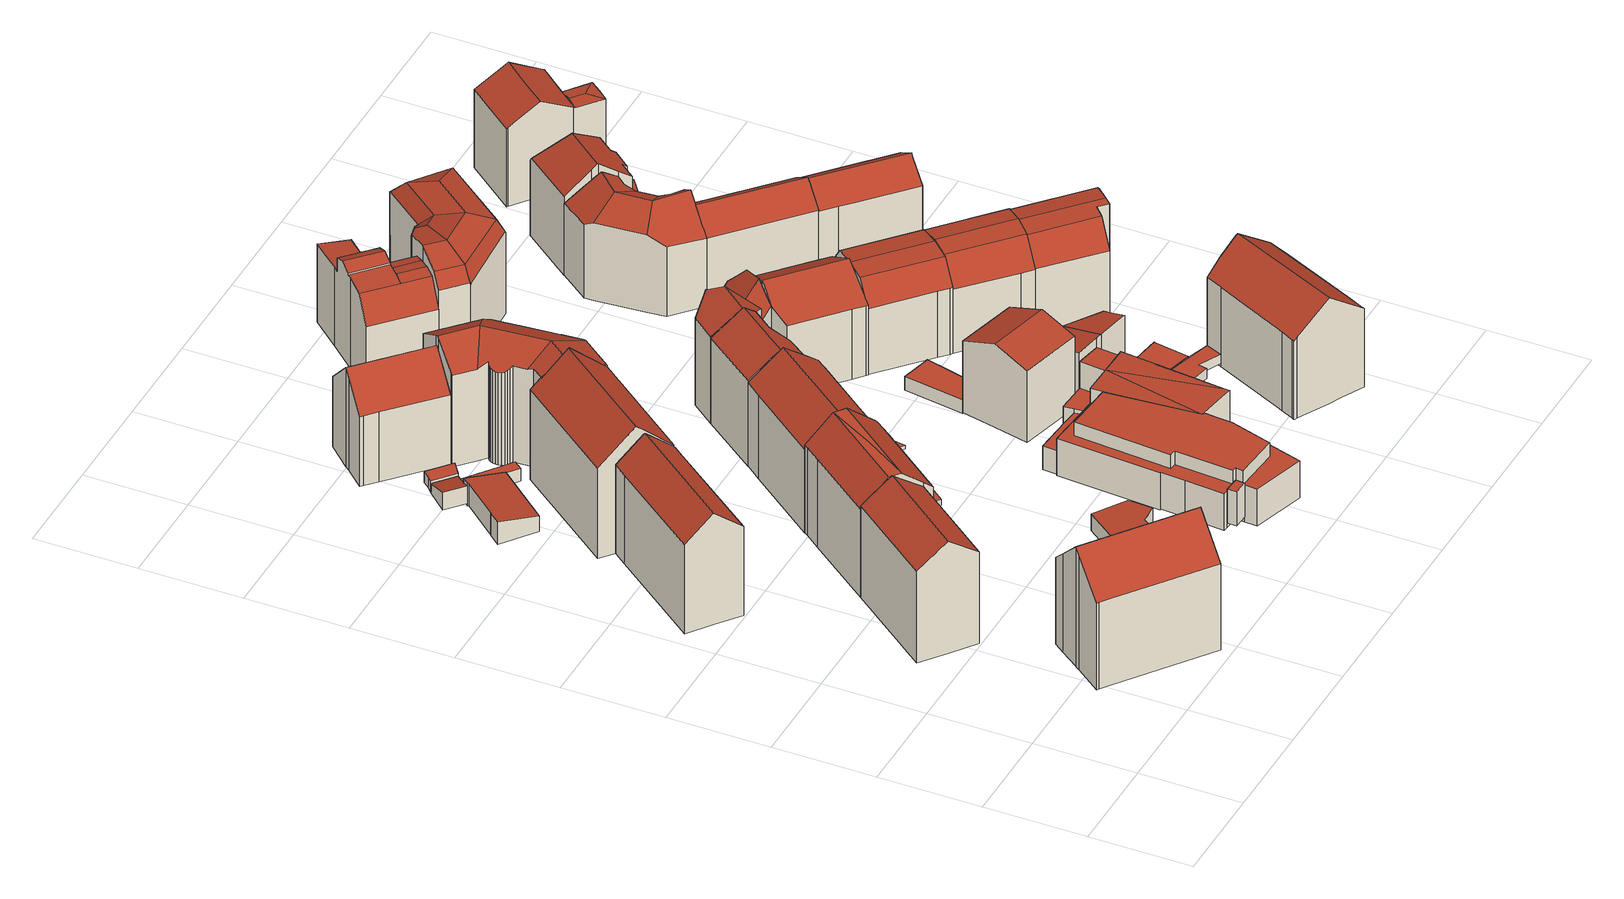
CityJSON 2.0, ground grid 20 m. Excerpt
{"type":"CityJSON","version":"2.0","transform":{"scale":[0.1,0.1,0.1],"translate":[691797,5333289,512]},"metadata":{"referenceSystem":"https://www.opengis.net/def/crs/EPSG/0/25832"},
"CityObjects":{
"building1":{"type":"Building","attributes":{"Gemeindeschluessel":"09162000","HoeheDach":"539.954","HoeheGrund":"514.340","Methode":"1000","NiedrigsteTraufeDesGebaeudes":"532.756","Geometrietyp2DReferenz":"3000","function":"31001_1000","roofType":"3100","measuredHeight":25.61,"storeysAboveGround":5},"geometry":[{"type":"MultiSurface","lod":"2","boundaries":[[[0,1,2,3,4,5]],[[6,7,8,9]],[[10,11,2,1]],[[4,3,2,11,12,13,14,15,16]],[[14,13,17,18,19,20]],[[21,22,23,24]],[[9,25,10,1,0,5,26,27,20,19,18,21,24,6]],[[26,16,15,27]],[[11,10,25,9,8,12]],[[24,23,7,6]],[[12,8,7,23,22,17,13]],[[27,15,14,20]],[[18,17,22,21]],[[5,4,16,26]]],"semantics":{"surfaces":[{"type":"WallSurface"},{"type":"RoofSurface"},{"type":"GroundSurface"}],"values":[0,0,0,1,0,0,2,0,0,0,1,0,0,0]}}]},
"building2":{"type":"Building","attributes":{"Gemeindeschluessel":"09162000","HoeheDach":"538.564","HoeheGrund":"514.620","Methode":"1000","NiedrigsteTraufeDesGebaeudes":"534.188","Geometrietyp2DReferenz":"3000","function":"31001_1000","roofType":"3100","measuredHeight":23.94,"storeysAboveGround":6},"geometry":[{"type":"MultiSurface","lod":"2","boundaries":[[[28,29,30,31,32,33,34,35]],[[36,28,35,37,38]],[[39,40,41,36,38,42]],[[42,38,37,43]],[[41,30,29,28,36]],[[40,39,42,43,34,33,32,31]],[[43,37,35,34]],[[31,30,41,40]]],"semantics":{"surfaces":[{"type":"WallSurface"},{"type":"RoofSurface"},{"type":"GroundSurface"}],"values":[0,1,0,0,1,2,0,0]}}]},
"building3":{"type":"Building","attributes":{"Gemeindeschluessel":"09162000","HoeheDach":"538.291","HoeheGrund":"514.500","Methode":"1000","NiedrigsteTraufeDesGebaeudes":"533.500","Geometrietyp2DReferenz":"3000","function":"31001_1000","roofType":"3100","measuredHeight":23.79,"storeysAboveGround":6},"geometry":[{"type":"MultiSurface","lod":"2","boundaries":[[[44,45,46,47]],[[48,49,50,51]],[[47,46,52,53]],[[54,55,56,57,58,59]],[[60,45,44,61,62,63]],[[57,60,63,50,49,58]],[[56,52,46,45,60,57]],[[51,50,63,62]],[[59,58,49,48]],[[47,53,55,54,59,48,51,62,61,44]],[[53,52,56,55]]],"semantics":{"surfaces":[{"type":"WallSurface"},{"type":"RoofSurface"},{"type":"GroundSurface"}],"values":[0,0,0,0,0,1,1,0,0,2,0]}}]},
"building4":{"type":"Building","attributes":{"Gemeindeschluessel":"09162000","HoeheDach":"538.387","HoeheGrund":"514.640","Methode":"2000","NiedrigsteTraufeDesGebaeudes":"533.341","Geometrietyp2DReferenz":"3000","function":"31001_1000","roofType":"3400","measuredHeight":23.75,"storeysAboveGround":6},"geometry":[{"type":"MultiSurface","lod":"2","boundaries":[[[64,65,66,67,68,69]],[[70,71,31,72,32,34,73,43,74,75,76,77,78,79,80]],[[75,67,66,76]],[[74,68,67,75]],[[70,81,82,71]],[[83,82,81,84,85,86,87]],[[80,84,81,70]],[[79,85,84,80]],[[32,72,31,83,87,88,89,34]],[[71,82,83,31]],[[65,86,85,79,78,77,76,66]],[[89,88,87,90,65,64]],[[43,69,68,74]],[[86,65,90,87]],[[73,34,89,64,69,43]]],"semantics":{"surfaces":[{"type":"RoofSurface"},{"type":"GroundSurface"},{"type":"WallSurface"}],"values":[0,1,2,2,2,0,2,2,2,2,2,0,2,0,2]}}]},
"building5":{"type":"Building","attributes":{"Gemeindeschluessel":"09162000","HoeheDach":"519.088","HoeheGrund":"514.280","Methode":"1000","NiedrigsteTraufeDesGebaeudes":"517.581","Geometrietyp2DReferenz":"3000","function":"31001_1000","roofType":"2100","measuredHeight":4.81,"storeysAboveGround":1},"geometry":[{"type":"MultiSurface","lod":"2","boundaries":[[[91,92,93,94]],[[95,96,97,98]],[[99,100,101,102]],[[102,101,96,95]],[[103,91,94,104,99,102,95,98]],[[97,96,101,100,105,93,92,106]],[[104,105,100,99]],[[103,106,92,91]],[[98,97,106,103]],[[94,93,105,104]]],"semantics":{"surfaces":[{"type":"WallSurface"},{"type":"GroundSurface"},{"type":"RoofSurface"}],"values":[0,0,0,0,1,2,0,0,0,0]}}]},
"building6":{"type":"Building","attributes":{"Gemeindeschluessel":"09162000","HoeheDach":"517.000","HoeheGrund":"514.110","Methode":"2000","NiedrigsteTraufeDesGebaeudes":"517.000","Geometrietyp2DReferenz":"3000","function":"31001_2000","roofType":"1000","measuredHeight":2.89},"geometry":[{"type":"MultiSurface","lod":"2","boundaries":[[[107,108,109,110]],[[111,112,108,107]],[[113,114,115,116]],[[115,114,109,108,112]],[[116,115,112,111]],[[111,107,110,113,116]],[[110,109,114,113]]],"semantics":{"surfaces":[{"type":"WallSurface"},{"type":"RoofSurface"},{"type":"GroundSurface"}],"values":[0,0,0,1,0,2,0]}}]},
"building7":{"type":"Building","attributes":{"Gemeindeschluessel":"09162000","HoeheDach":"518.628","HoeheGrund":"514.833","Methode":"2000","NiedrigsteTraufeDesGebaeudes":"516.655","Geometrietyp2DReferenz":"3000","function":"51009_1610","roofType":"2100","measuredHeight":3.79},"geometry":[{"type":"MultiSurface","lod":"2","boundaries":[[[117,118,119,120]],[[121,122,118,117]],[[123,124,125,126]],[[124,127,119,118,122,125]],[[126,125,122,121]],[[124,123,128,127]],[[120,119,127,128]],[[128,123,126,121,117,120]]],"semantics":{"surfaces":[{"type":"WallSurface"},{"type":"RoofSurface"},{"type":"GroundSurface"}],"values":[0,0,0,1,0,0,0,2]}}]},
"building8":{"type":"Building","attributes":{"Gemeindeschluessel":"09162000","HoeheDach":"540.301","HoeheGrund":"514.490","Methode":"1000","NiedrigsteTraufeDesGebaeudes":"533.737","Geometrietyp2DReferenz":"3000","function":"31001_1000","roofType":"3100","measuredHeight":25.81,"storeysAboveGround":5},"geometry":[{"type":"MultiSurface","lod":"2","boundaries":[[[129,130,131,132,133,134,135]],[[44,61,136,62,137,138,139,140,141,142,143,144,145,146]],[[147,135,134,148,149,150,151,152,153]],[[132,131,146,145,144,133]],[[142,141,140,150,149,148]],[[139,151,150,140]],[[134,133,144,143,142,148]],[[146,131,130,44]],[[62,136,61,44,130,129,135,147,153,137]],[[153,152,151,139,138,137]]],"semantics":{"surfaces":[{"type":"RoofSurface"},{"type":"GroundSurface"},{"type":"WallSurface"}],"values":[0,1,0,2,2,2,2,2,2,2]}}]},
"building9":{"type":"Building","attributes":{"Gemeindeschluessel":"09162000","HoeheDach":"517.239","HoeheGrund":"514.860","Methode":"1000","NiedrigsteTraufeDesGebaeudes":"517.239","Geometrietyp2DReferenz":"3000","function":"31001_1000","roofType":"1000","measuredHeight":2.38},"geometry":[{"type":"MultiSurface","lod":"2","boundaries":[[[154,155,156,157,158,159]],[[160,161,162,163]],[[163,162,164,165]],[[165,164,154,159]],[[163,165,159,158,157,166,160]],[[162,161,167,156,155,154,164]],[[167,161,160,166,157,156]]],"semantics":{"surfaces":[{"type":"WallSurface"},{"type":"GroundSurface"},{"type":"RoofSurface"}],"values":[0,0,0,0,1,2,0]}}]},
"building10":{"type":"Building","attributes":{"Gemeindeschluessel":"09162000","HoeheDach":"518.307","HoeheGrund":"514.140","Methode":"2000","NiedrigsteTraufeDesGebaeudes":"517.693","Geometrietyp2DReferenz":"3000","function":"31001_2000","roofType":"9999","measuredHeight":4.17},"geometry":[{"type":"MultiSurface","lod":"2","boundaries":[[[168,169,170,171,172,173,174,175,176,177]],[[178,179,180,174,173,172]],[[107,168,177,181]],[[110,169,168,107]],[[182,176,175,183]],[[184,178,172,171,170,185]],[[180,179,178,184,185,110,107,181,182,183]],[[181,177,176,182]],[[185,170,169,110]],[[183,175,174,180]]],"semantics":{"surfaces":[{"type":"RoofSurface"},{"type":"WallSurface"},{"type":"GroundSurface"}],"values":[0,1,1,1,1,1,2,1,1,1]}}]},
"building11":{"type":"Building","attributes":{"Gemeindeschluessel":"09162000","HoeheDach":"517.390","HoeheGrund":"514.730","Methode":"2000","NiedrigsteTraufeDesGebaeudes":"517.390","Geometrietyp2DReferenz":"3000","function":"51009_1610","roofType":"1000","measuredHeight":2.66},"geometry":[{"type":"MultiSurface","lod":"2","boundaries":[[[186,187,188,189]],[[190,191,192,186,189]],[[193,191,190,194]],[[193,194,188,187,195]],[[192,195,187,186]],[[189,188,194,190]],[[191,193,195,192]]],"semantics":{"surfaces":[{"type":"WallSurface"},{"type":"GroundSurface"},{"type":"RoofSurface"}],"values":[0,1,0,2,0,0,0]}}]},
"building12":{"type":"Building","attributes":{"Gemeindeschluessel":"09162000","HoeheDach":"516.200","HoeheGrund":"514.942","Methode":"2000","NiedrigsteTraufeDesGebaeudes":"516.200","Geometrietyp2DReferenz":"3000","function":"31001_2000","roofType":"1000","measuredHeight":1.26},"geometry":[{"type":"MultiSurface","lod":"2","boundaries":[[[196,197,198,199]],[[200,201,202,203]],[[203,202,197,196]],[[200,203,196,199]],[[202,201,198,197]],[[199,198,201,200]]],"semantics":{"surfaces":[{"type":"WallSurface"},{"type":"GroundSurface"},{"type":"RoofSurface"}],"values":[0,0,0,1,2,0]}}]},
"building13":{"type":"Building","attributes":{"Gemeindeschluessel":"09162000","HoeheDach":"536.086","HoeheGrund":"514.890","Methode":"1000","NiedrigsteTraufeDesGebaeudes":"529.751","Geometrietyp2DReferenz":"3000","function":"31001_1000","roofType":"3100","measuredHeight":21.2,"storeysAboveGround":5},"geometry":[{"type":"MultiSurface","lod":"2","boundaries":[[[204,205,206,207]],[[208,209,205,204]],[[210,211,212,213]],[[214,215,216,217]],[[218,219,220,221]],[[222,219,218,223,213,212]],[[224,225,215,214]],[[226,227,228,221,220,229]],[[206,230,211,210,231,207]],[[227,226,225,224]],[[221,228,227,224,214,217,208,204,207,231,210,213,223,218]],[[216,215,225,226,229,230,206,205,209]],[[217,216,209,208]],[[229,220,219,222,212,211,230]]],"semantics":{"surfaces":[{"type":"WallSurface"},{"type":"GroundSurface"},{"type":"RoofSurface"}],"values":[0,0,0,0,0,0,0,0,0,0,1,2,0,2]}}]},
"building14":{"type":"Building","attributes":{"Gemeindeschluessel":"09162000","HoeheDach":"537.457","HoeheGrund":"514.470","Methode":"1000","NiedrigsteTraufeDesGebaeudes":"532.446","Geometrietyp2DReferenz":"3000","function":"31001_1000","roofType":"3100","measuredHeight":22.99,"storeysAboveGround":6},"geometry":[{"type":"MultiSurface","lod":"2","boundaries":[[[232,233,234,235,236,237]],[[235,238,239,240,241,236]],[[238,242,243,244,245,239]],[[237,236,241,246]],[[247,248,249,250]],[[251,252,248,247]],[[246,241,240,253]],[[254,255,256,257,243,242]],[[253,240,239,245]],[[250,249,234,233]],[[256,255,252,251]],[[251,247,250,233,232,237,246,253,245,244,243,257,256]],[[234,249,248,252,255,254,242,238,235]]],"semantics":{"surfaces":[{"type":"WallSurface"},{"type":"RoofSurface"},{"type":"GroundSurface"}],"values":[0,1,0,0,0,0,0,0,0,0,0,2,1]}}]},
"building15":{"type":"Building","attributes":{"Gemeindeschluessel":"09162000","HoeheDach":"521.430","HoeheGrund":"514.100","Methode":"2000","NiedrigsteTraufeDesGebaeudes":"521.430","Geometrietyp2DReferenz":"3000","function":"51009_1610","roofType":"1000","measuredHeight":7.33},"geometry":[{"type":"MultiSurface","lod":"2","boundaries":[[[258,259,260,261]],[[262,263,259,258]],[[261,260,264,265]],[[264,260,259,263]],[[262,258,261,265]],[[265,264,263,262]]],"semantics":{"surfaces":[{"type":"WallSurface"},{"type":"RoofSurface"},{"type":"GroundSurface"}],"values":[0,0,0,1,2,0]}}]},
"building16":{"type":"Building","attributes":{"Gemeindeschluessel":"09162000","HoeheDach":"538.390","HoeheGrund":"514.780","Methode":"2000","NiedrigsteTraufeDesGebaeudes":"533.539","Geometrietyp2DReferenz":"3000","function":"31001_9998","roofType":"3100","measuredHeight":23.61,"storeysAboveGround":5},"geometry":[{"type":"MultiSurface","lod":"2","boundaries":[[[266,267,268,269]],[[270,271,272,273,274,275]],[[276,277,278,279,280,281]],[[282,283,284,285]],[[286,287,288,289,290,291]],[[292,293,294,295]],[[296,297,283,282]],[[298,299,300,301]],[[302,303,304,305]],[[306,307,271,270,308,309]],[[269,268,310,311]],[[312,313,314,315]],[[273,272,291,290]],[[298,301,316,317,318,319,320,292,295,321,322,312,315,323,324,302,305,266,269,311,325,326,327,328,329,275,274,273,290,289,288,296,282,285]],[[315,314,330,323]],[[280,279,300,299,284,283,297,287,286,307]],[[325,331,332,326]],[[305,304,267,266]],[[324,333,303,302]],[[307,286,291,272,271]],[[323,330,333,324]],[[281,280,334,335,294,293]],[[327,326,332,306,309,328]],[[329,308,270,275]],[[318,317,278,277,276,319]],[[332,331,310,268,267,304,303,333,330,314,313,334,280,307,306]],[[295,294,335,321]],[[285,284,299,298]],[[320,319,276,281,293,292]],[[322,321,335,334,313,312]],[[317,316,301,300,279,278]],[[328,309,308,329]],[[311,310,331,325]],[[288,287,297,296]]],"semantics":{"surfaces":[{"type":"WallSurface"},{"type":"RoofSurface"},{"type":"GroundSurface"}],"values":[0,0,1,0,0,0,0,0,0,1,0,0,0,2,0,1,0,0,0,1,0,1,0,0,0,1,0,0,0,0,0,0,0,0]}}]},
"building17":{"type":"Building","attributes":{"Gemeindeschluessel":"09162000","HoeheDach":"537.210","HoeheGrund":"514.400","Methode":"2000","NiedrigsteTraufeDesGebaeudes":"532.696","Geometrietyp2DReferenz":"3000","function":"31001_1000","roofType":"3100","measuredHeight":22.81,"storeysAboveGround":6},"geometry":[{"type":"MultiSurface","lod":"2","boundaries":[[[336,337,338,339,340,341,342,343,344,345,346,347]],[[348,349,350,351,352,353,354]],[[350,355,347,346,345,351]],[[336,356,357,337]],[[354,353,343,342]],[[341,348,354,342]],[[337,357,358,338]],[[347,355,356,336]],[[359,358,357,356,355,350,349]],[[340,339,338,358,359,349,348,341]],[[352,351,345,344,343,353]]],"semantics":{"surfaces":[{"type":"GroundSurface"},{"type":"RoofSurface"},{"type":"WallSurface"}],"values":[0,1,2,2,2,2,2,2,1,2,2]}}]},
"building18":{"type":"Building","attributes":{"Gemeindeschluessel":"09162000","HoeheDach":"523.910","HoeheGrund":"513.058","Methode":"2000","NiedrigsteTraufeDesGebaeudes":"517.880","Geometrietyp2DReferenz":"3000","function":"31001_1000","roofType":"1000","measuredHeight":10.85,"storeysAboveGround":3},"geometry":[{"type":"MultiSurface","lod":"2","boundaries":[[[360,361,362,363,364,365,366,367,368,369,370,371,372,373,374,375,376,377,378,379,380,381,382,383,384,385]],[[360,386,387,361]],[[388,362,361,387]],[[383,389,390,384]],[[364,363,391,392,393,394]],[[366,395,396,367]],[[397,398,399,400,401,402]],[[403,404,405,406]],[[388,387,386,407,408,409,410,411]],[[406,405,412,413]],[[414,415,416,412,405,404,417,392,391,418,419,420,421,422]],[[397,402,373,372,371]],[[363,362,388,411,418,391]],[[368,423,424,369]],[[425,409,408,390]],[[390,389,426,425]],[[365,427,395,366]],[[386,360,385,407]],[[410,419,418,411]],[[376,375,400,399,428]],[[398,429,428,399]],[[370,398,397,371]],[[430,417,404,403]],[[382,426,389,383]],[[393,392,417,430]],[[384,390,408,407,385]],[[379,414,422,380]],[[369,424,429,398,370]],[[419,410,409,425,426,420]],[[414,379,378,415]],[[374,401,400,375]],[[394,393,430,403,406,413,428,429,424,423,396,395,427]],[[380,422,421,381]],[[373,402,401,374]],[[364,394,427,365]],[[367,396,423,368]],[[377,416,415,378]],[[377,376,428,413,412,416]],[[420,426,382,381,421]]],"semantics":{"surfaces":[{"type":"GroundSurface"},{"type":"WallSurface"},{"type":"RoofSurface"}],"values":[0,1,1,1,1,1,2,1,2,1,2,1,1,1,1,2,1,1,1,1,1,1,1,1,1,1,1,1,1,1,1,2,1,1,1,1,1,1,1]}}]},
"building19":{"type":"Building","attributes":{"Gemeindeschluessel":"09162000","HoeheDach":"515.345","HoeheGrund":"514.503","Methode":"2000","NiedrigsteTraufeDesGebaeudes":"515.345","Geometrietyp2DReferenz":"3000","function":"31001_2000","roofType":"1000","measuredHeight":0.842},"geometry":[{"type":"MultiSurface","lod":"2","boundaries":[[[431,432,433,434]],[[435,436,437,438]],[[439,431,434,440,441,442,435,438]],[[441,443,444,442]],[[437,436,444,443,445,433,432,446]],[[434,433,445,440]],[[440,445,443,441]],[[438,437,446,439]],[[442,444,436,435]],[[439,446,432,431]]],"semantics":{"surfaces":[{"type":"WallSurface"},{"type":"GroundSurface"},{"type":"RoofSurface"}],"values":[0,0,1,0,2,0,0,0,0,0]}}]},
"building20":{"type":"Building","attributes":{"Gemeindeschluessel":"09162000","HoeheDach":"537.150","HoeheGrund":"514.420","Methode":"2000","NiedrigsteTraufeDesGebaeudes":"532.954","Geometrietyp2DReferenz":"3000","function":"31001_1000","roofType":"3100","measuredHeight":22.73,"storeysAboveGround":7},"geometry":[{"type":"MultiSurface","lod":"2","boundaries":[[[447,448,449,450]],[[451,452,453,454,455,456]],[[343,457,451,456]],[[458,347,447,450,459,345]],[[460,448,447,347]],[[459,450,449,461,453,452,451,457]],[[345,459,457,343]],[[448,460,462,463,454,453,461,449]],[[347,458,345,343,456,455,454,463,462,460]]],"semantics":{"surfaces":[{"type":"RoofSurface"},{"type":"WallSurface"},{"type":"GroundSurface"}],"values":[0,1,1,1,1,0,1,1,2]}}]},
"building21":{"type":"Building","attributes":{"Gemeindeschluessel":"09162000","HoeheDach":"525.533","HoeheGrund":"512.200","Methode":"2000","NiedrigsteTraufeDesGebaeudes":"518.885","Geometrietyp2DReferenz":"3000","function":"31001_1000","roofType":"2100","measuredHeight":13.33,"storeysAboveGround":3},"geometry":[{"type":"MultiSurface","lod":"2","boundaries":[[[464,465,466,467,468,469,470]],[[471,472,473,474]],[[475,476,477,478,469,468,479]],[[473,472,480,481,482]],[[483,484,485,486,487,488]],[[489,490,491,492,484,483,488,493,494,471,474,495,496,497,498,467,466,465]],[[498,479,468,467]],[[478,499,470,469]],[[494,493,500,480,472,471]],[[500,487,486,485,501,502,481,480]],[[484,492,491,490,503,502,501,485]],[[495,474,473,482,477,476,496]],[[502,503,504,481]],[[496,476,475,497]],[[497,475,479,498]],[[505,464,470,499]],[[481,504,505,499,478,477,482]],[[490,489,465,464,505,504,503]],[[488,487,500,493]]],"semantics":{"surfaces":[{"type":"WallSurface"},{"type":"RoofSurface"},{"type":"GroundSurface"}],"values":[0,0,1,1,0,2,0,0,0,1,0,0,1,0,0,1,0,0,0]}}]},
"building22":{"type":"Building","attributes":{"Gemeindeschluessel":"09162000","HoeheDach":"535.540","HoeheGrund":"514.837","Methode":"2000","NiedrigsteTraufeDesGebaeudes":"527.957","Geometrietyp2DReferenz":"3000","function":"31001_9998","roofType":"1000","measuredHeight":20.7,"storeysAboveGround":4},"geometry":[{"type":"MultiSurface","lod":"2","boundaries":[[[506,507,508,509,510,511,512,513,514,515]],[[516,517,518,519,520,521]],[[522,523,524,508,507,525]],[[520,519,513,512]],[[526,527,528,529,530,531]],[[516,521,532,533]],[[534,535,509,508,524,536]],[[519,518,537,514,513]],[[530,529,538,539]],[[506,540,525,507]],[[523,526,531,541,536,524]],[[511,510,542,543]],[[538,529,528,544,545]],[[534,536,541,539,538,545]],[[541,531,530,539]],[[509,535,542,510]],[[546,547,548,543,542,535,534,545,544]],[[511,543,548,549,512]],[[547,533,532,549,548]],[[546,544,528,527]],[[523,522,517,516,533,547,546,527,526]],[[537,550,515,514]],[[521,520,512,549,532]],[[506,515,550,540]],[[517,522,525,540,550,537,518]]],"semantics":{"surfaces":[{"type":"WallSurface"},{"type":"RoofSurface"},{"type":"GroundSurface"}],"values":[0,0,0,1,0,0,1,1,0,1,0,0,1,0,1,1,0,1,0,0,2,1,1,0,0]}}]},
"building23":{"type":"Building","attributes":{"Gemeindeschluessel":"09162000","HoeheDach":"532.285","HoeheGrund":"514.450","Methode":"1000","NiedrigsteTraufeDesGebaeudes":"529.704","Geometrietyp2DReferenz":"3000","function":"31001_2000","roofType":"3100","measuredHeight":17.84},"geometry":[{"type":"MultiSurface","lod":"2","boundaries":[[[551,552,553,554]],[[555,556,557,558,559,560,561,562]],[[561,563,564,562]],[[562,564,565,555]],[[551,557,556,555,565,552]],[[554,553,566,560,559,558]],[[552,565,564,563,566,553]],[[560,566,563,561]],[[557,551,554,558]]],"semantics":{"surfaces":[{"type":"RoofSurface"},{"type":"GroundSurface"},{"type":"WallSurface"}],"values":[0,1,2,2,2,2,0,2,2]}}]},
"building24":{"type":"Building","attributes":{"Gemeindeschluessel":"09162000","HoeheDach":"517.117","HoeheGrund":"514.240","Methode":"1000","NiedrigsteTraufeDesGebaeudes":"517.117","Geometrietyp2DReferenz":"3000","function":"31001_2000","roofType":"1000","measuredHeight":2.88},"geometry":[{"type":"MultiSurface","lod":"2","boundaries":[[[567,568,569,570,571,572]],[[573,574,572,571]],[[575,576,568,567,572,574]],[[577,578,573,571,570,569]],[[578,577,569,568,576,575]],[[578,575,574,573]]],"semantics":{"surfaces":[{"type":"WallSurface"},{"type":"RoofSurface"},{"type":"GroundSurface"}],"values":[0,0,1,2,0,0]}}]},
"building25":{"type":"Building","attributes":{"Gemeindeschluessel":"09162000","HoeheDach":"533.180","HoeheGrund":"514.320","Methode":"2000","NiedrigsteTraufeDesGebaeudes":"529.807","Geometrietyp2DReferenz":"3000","function":"31001_1000","roofType":"3100","measuredHeight":18.86,"storeysAboveGround":6},"geometry":[{"type":"MultiSurface","lod":"2","boundaries":[[[579,580,581,582,583,584,585]],[[586,587,588,589]],[[583,582,590,591,592,584]],[[593,585,584,592]],[[594,595,596,579,585,593]],[[589,588,596,595]],[[596,588,587,580,579]],[[597,598,586,589,595,594,593,592,591,590]],[[586,598,597,590,582,581,580,587]]],"semantics":{"surfaces":[{"type":"RoofSurface"},{"type":"WallSurface"},{"type":"GroundSurface"}],"values":[0,1,1,1,1,1,0,2,1]}}]},
"building26":{"type":"Building","attributes":{"Gemeindeschluessel":"09162000","HoeheDach":"526.604","HoeheGrund":"514.270","Methode":"2000","NiedrigsteTraufeDesGebaeudes":"523.829","Geometrietyp2DReferenz":"3000","function":"31001_1000","roofType":"2100","measuredHeight":12.33,"storeysAboveGround":2},"geometry":[{"type":"MultiSurface","lod":"2","boundaries":[[[599,600,601,602,603,604,605]],[[606,605,604,607]],[[604,603,608,607]],[[609,600,599,610]],[[610,599,605,606]],[[609,610,606,607,608,611,612]],[[602,601,612,611,608,603]],[[612,601,600,609]]],"semantics":{"surfaces":[{"type":"RoofSurface"},{"type":"WallSurface"},{"type":"GroundSurface"}],"values":[0,1,1,1,1,2,1,1]}}]},
"building27":{"type":"Building","attributes":{"Gemeindeschluessel":"09162000","HoeheDach":"533.870","HoeheGrund":"514.170","Methode":"2000","NiedrigsteTraufeDesGebaeudes":"529.093","Geometrietyp2DReferenz":"3000","function":"31001_1000","roofType":"3100","measuredHeight":19.7,"storeysAboveGround":5},"geometry":[{"type":"MultiSurface","lod":"2","boundaries":[[[613,614,615,616]],[[617,618,619,620]],[[616,615,621,622]],[[623,624,625,626,627,628]],[[625,629,630,631,632,626]],[[633,619,618,634,629,625,624,623,635,636]],[[634,621,615,614,630,629]],[[637,633,636,638]],[[620,619,633,637]],[[636,635,623,628,639,638]],[[631,630,614,613]],[[640,617,620,637,638,639,628,627,626,632,631,613,616,622]],[[617,640,622,621,634,618]]],"semantics":{"surfaces":[{"type":"WallSurface"},{"type":"RoofSurface"},{"type":"GroundSurface"}],"values":[0,0,0,0,0,1,1,0,0,0,0,2,0]}}]},
"building28":{"type":"Building","attributes":{"Gemeindeschluessel":"09162000","HoeheDach":"526.608","HoeheGrund":"514.260","Methode":"2000","NiedrigsteTraufeDesGebaeudes":"524.673","Geometrietyp2DReferenz":"3000","function":"31001_1000","roofType":"2100","measuredHeight":12.35,"storeysAboveGround":3},"geometry":[{"type":"MultiSurface","lod":"2","boundaries":[[[641,642,643,609,644,612,645,646]],[[647,648,649,650,651,601,652,600]],[[651,650,646,645,612,601]],[[642,641,646,650,649,648]],[[643,642,648,647,600,609]],[[600,652,601,612,644,609]]],"semantics":{"surfaces":[{"type":"GroundSurface"},{"type":"RoofSurface"},{"type":"WallSurface"}],"values":[0,1,2,2,2,2]}}]},
"building29":{"type":"Building","attributes":{"Gemeindeschluessel":"09162000","HoeheDach":"536.892","HoeheGrund":"514.823","Methode":"2000","NiedrigsteTraufeDesGebaeudes":"532.128","Geometrietyp2DReferenz":"3000","function":"31001_9998","roofType":"3100","measuredHeight":22.07,"storeysAboveGround":4},"geometry":[{"type":"MultiSurface","lod":"2","boundaries":[[[653,654,655,656]],[[657,658,659,660]],[[661,522,662,663,664,665]],[[666,667,668,669,670]],[[664,663,671]],[[670,669,672,673]],[[674,675,676,677]],[[678,679,680,681]],[[667,682,653,656,668]],[[671,675,683,659,658,684,665,664]],[[668,676,685,669]],[[668,656,677,676]],[[670,673,516,686,666]],[[655,654,687,681,680]],[[688,687,654,653,682]],[[688,686,516,517,522,661,689,657,660,678,681,687]],[[666,686,688,682,667]],[[674,677,656]],[[655,680,679,690,674,656]],[[517,516,673,672,691]],[[669,685,692,691,672]],[[675,674,690,683]],[[689,684,658,657]],[[522,517,691,692,662]],[[661,665,684,689]],[[675,671,685,676]],[[678,660,659,683,690,679]],[[685,671,663,662,692]]],"semantics":{"surfaces":[{"type":"RoofSurface"},{"type":"WallSurface"},{"type":"GroundSurface"}],"values":[0,1,1,0,1,0,0,1,0,0,0,0,1,1,1,2,1,0,0,1,0,0,1,1,1,0,1,0]}}]},
"building30":{"type":"Building","attributes":{"Gemeindeschluessel":"09162000","HoeheDach":"515.694","HoeheGrund":"513.111","Methode":"2000","NiedrigsteTraufeDesGebaeudes":"514.949","Geometrietyp2DReferenz":"3000","function":"31001_2000","roofType":"1000","measuredHeight":2.58},"geometry":[{"type":"MultiSurface","lod":"2","boundaries":[[[693,694,695,696]],[[697,698,699,700]],[[701,702,703,704]],[[705,706,694,693]],[[707,708,709,710]],[[711,712,713,714]],[[696,695,702,701]],[[708,713,712,703,702,695,694,706,699,698,709]],[[710,709,698,697]],[[714,713,708,707]],[[710,697,700,705,693,696,701,704,711,714,707]],[[700,699,706,705]],[[704,703,712,711]]],"semantics":{"surfaces":[{"type":"WallSurface"},{"type":"RoofSurface"},{"type":"GroundSurface"}],"values":[0,0,0,0,0,0,0,1,0,0,2,0,0]}}]},
"building31":{"type":"Building","attributes":{"Gemeindeschluessel":"09162000","HoeheDach":"533.430","HoeheGrund":"514.280","Methode":"2000","NiedrigsteTraufeDesGebaeudes":"528.435","Geometrietyp2DReferenz":"3000","function":"31001_1000","roofType":"3400","measuredHeight":19.15,"storeysAboveGround":4},"geometry":[{"type":"MultiSurface","lod":"2","boundaries":[[[715,716,717,718]],[[719,720,721,722,723,724]],[[725,726,727,728,729,715,718,730,731,732,733,734,735,736]],[[722,721,735,734,733,723]],[[717,737,738,724,723,733,732,731,730,718]],[[739,719,724,738]],[[728,740,741,729]],[[735,721,720,736]],[[716,741,740,742,737,717]],[[742,739,738,737]],[[729,741,716,715]],[[740,728,727,726,725,736,720,719,739,742]]],"semantics":{"surfaces":[{"type":"WallSurface"},{"type":"RoofSurface"},{"type":"GroundSurface"}],"values":[0,1,2,0,0,1,0,0,1,1,0,0]}}]},
"building32":{"type":"Building","attributes":{"Gemeindeschluessel":"09162000","HoeheDach":"515.379","HoeheGrund":"513.264","Methode":"1000","NiedrigsteTraufeDesGebaeudes":"515.379","Geometrietyp2DReferenz":"3000","function":"31001_2000","roofType":"1000","measuredHeight":2.12},"geometry":[{"type":"MultiSurface","lod":"2","boundaries":[[[743,744,745,746]],[[747,748,749,750,745,744]],[[750,749,751,752,746,745]],[[753,754,751,749,748,747]],[[754,753,743,746,752,751]],[[753,747,744,743]]],"semantics":{"surfaces":[{"type":"WallSurface"},{"type":"RoofSurface"},{"type":"GroundSurface"}],"values":[0,1,0,0,2,0]}}]},
"building33":{"type":"Building","attributes":{"Gemeindeschluessel":"09162000","HoeheDach":"535.016","HoeheGrund":"512.490","Methode":"1000","NiedrigsteTraufeDesGebaeudes":"529.236","Geometrietyp2DReferenz":"3000","function":"31001_1000","roofType":"3100","measuredHeight":22.53,"storeysAboveGround":5},"geometry":[{"type":"MultiSurface","lod":"2","boundaries":[[[755,756,757,758]],[[759,760,761,762]],[[763,764,765,766]],[[767,768,769,770,771,772,773,774,775,755,758,776,777,759,762,763,766,778,779,780]],[[781,782,779,778,766,765]],[[780,783,784,767]],[[773,772,771,785,786,787,788,774]],[[770,789,785,771]],[[775,774,788,790,756,755]],[[770,769,768,791,792,789]],[[767,784,791,768]],[[790,788,787,781,765,764,761,760,793,794,757,756]],[[779,782,783,780]],[[786,785,789,792,791,784,783,782,781,787]],[[794,793,760,759,777,776]],[[758,757,794,776]],[[762,761,764,763]]],"semantics":{"surfaces":[{"type":"WallSurface"},{"type":"GroundSurface"},{"type":"RoofSurface"}],"values":[0,0,0,1,0,0,0,0,0,0,0,2,0,2,0,0,0]}}]},
"building34":{"type":"Building","attributes":{"Gemeindeschluessel":"09162000","HoeheDach":"533.730","HoeheGrund":"514.340","Methode":"2000","NiedrigsteTraufeDesGebaeudes":"527.927","Geometrietyp2DReferenz":"3000","function":"31001_1000","roofType":"3400","measuredHeight":19.39,"storeysAboveGround":4},"geometry":[{"type":"MultiSurface","lod":"2","boundaries":[[[795,796,797,728]],[[798,799,800,801,802,803]],[[804,805,806,807]],[[800,799,806,805,808,809,801]],[[797,810,803,802,801,809,736,811,812,726,813,728]],[[796,814,815,810,797]],[[816,817,818,819,795,728,813,726,812,811,736,820,804,807]],[[815,798,803,810]],[[814,819,818,817,816,807,806,799,798,815]],[[808,805,804,820,736,809]],[[819,814,796,795]]],"semantics":{"surfaces":[{"type":"WallSurface"},{"type":"RoofSurface"},{"type":"GroundSurface"}],"values":[0,1,0,1,0,1,2,1,0,0,0]}}]},
"building35":{"type":"Building","attributes":{"Gemeindeschluessel":"09162000","HoeheDach":"534.280","HoeheGrund":"514.640","Methode":"2000","NiedrigsteTraufeDesGebaeudes":"529.178","Geometrietyp2DReferenz":"3000","function":"31001_1000","roofType":"3100","measuredHeight":19.64,"storeysAboveGround":5},"geometry":[{"type":"MultiSurface","lod":"2","boundaries":[[[821,822,823,824,825]],[[826,827,828,829,830,831,832,833,834,835,836,837,838,839,840,841]],[[840,823,822,841]],[[842,843,844,845,846]],[[842,824,823,840,839,838,837,843]],[[831,847,848,832]],[[849,850,821,825,851]],[[832,848,852,833]],[[827,826,841,822,821,850]],[[830,829,828,849,851,853,847,831]],[[825,824,842,846]],[[836,844,843,837]],[[833,852,854,834]],[[851,825,846,853]],[[845,844,836,835,834,854]],[[827,850,849,828]],[[853,846,845,854,852,848,847]]],"semantics":{"surfaces":[{"type":"RoofSurface"},{"type":"GroundSurface"},{"type":"WallSurface"}],"values":[0,1,2,0,2,2,0,2,2,2,0,2,2,0,2,2,0]}}]},
"building36":{"type":"Building","attributes":{"Gemeindeschluessel":"09162000","HoeheDach":"532.787","HoeheGrund":"514.143","Methode":"1000","NiedrigsteTraufeDesGebaeudes":"529.165","Geometrietyp2DReferenz":"3000","function":"31001_1000","roofType":"3100","measuredHeight":18.64,"storeysAboveGround":5},"geometry":[{"type":"MultiSurface","lod":"2","boundaries":[[[855,856,857,858,859]],[[860,859,858,861]],[[856,862,850,857]],[[855,859,860,863,864]],[[860,861,865,863]],[[855,864,862,856]],[[862,864,863,865,850]],[[861,858,857,850,865]]],"semantics":{"surfaces":[{"type":"GroundSurface"},{"type":"WallSurface"},{"type":"RoofSurface"}],"values":[0,1,1,1,2,1,2,1]}}]},
"building37":{"type":"Building","attributes":{"Gemeindeschluessel":"09162000","HoeheDach":"533.430","HoeheGrund":"513.660","Methode":"2000","NiedrigsteTraufeDesGebaeudes":"527.921","Geometrietyp2DReferenz":"3000","function":"31001_1000","roofType":"3400","measuredHeight":19.77,"storeysAboveGround":4},"geometry":[{"type":"MultiSurface","lod":"2","boundaries":[[[866,867,868,869,870,871]],[[872,873,874,875,876,877,878,879,880,881]],[[882,883,884]],[[885,886,887,881,880,888,889]],[[890,891,884,883,892,806,893,894,895,896,897,898]],[[879,878,877,806,892]],[[899,887,886,900]],[[867,866,890,898]],[[866,871,891,890]],[[900,886,885,901]],[[877,876,893,806]],[[875,874,873,872,899,900,901,869,868,867,898,897,896,895,894,893,876]],[[901,885,889,870,869]],[[871,870,889,888,882,884,891]],[[872,881,887,899]],[[888,880,879,892,883,882]]],"semantics":{"surfaces":[{"type":"WallSurface"},{"type":"RoofSurface"},{"type":"GroundSurface"}],"values":[0,0,1,1,0,1,0,0,1,0,0,2,0,1,0,1]}}]},
"building38":{"type":"Building","attributes":{"Gemeindeschluessel":"09162000","HoeheDach":"536.200","HoeheGrund":"514.520","Methode":"2000","NiedrigsteTraufeDesGebaeudes":"530.498","Geometrietyp2DReferenz":"3000","function":"31001_9998","roofType":"3200","measuredHeight":21.68,"storeysAboveGround":5},"geometry":[{"type":"MultiSurface","lod":"2","boundaries":[[[902,903,904,905]],[[906,907,908,909]],[[910,902,905,911,912,913,906,909,914,915,916,917,918,919]],[[920,921,922,918,917,916]],[[914,909,908,923,924,915]],[[908,907,925,926,927,904,903,928,929,923]],[[913,925,907,906]],[[905,904,927,911]],[[929,928,930,922,921]],[[918,922,930,919]],[[915,924,920,916]],[[924,923,929,921,920]],[[912,926,925,913]],[[911,927,926,912]],[[902,910,919,930,928,903]]],"semantics":{"surfaces":[{"type":"WallSurface"},{"type":"GroundSurface"},{"type":"RoofSurface"}],"values":[0,0,1,0,0,2,0,0,2,0,0,2,0,0,0]}}]},
"building39":{"type":"Building","attributes":{"Gemeindeschluessel":"09162000","HoeheDach":"532.647","HoeheGrund":"514.190","Methode":"2000","NiedrigsteTraufeDesGebaeudes":"529.095","Geometrietyp2DReferenz":"3000","function":"31001_1000","roofType":"3100","measuredHeight":18.46,"storeysAboveGround":5},"geometry":[{"type":"MultiSurface","lod":"2","boundaries":[[[931,932,933,934,935,936]],[[937,938,939,940]],[[941,934,933,942]],[[943,940,939,944,945,946]],[[946,945,947,948]],[[942,933,932,949]],[[950,936,935,951,952,953]],[[945,944,939,938,931,936,950,947]],[[954,937,940,943,946,948,953,952,951,941,942,949]],[[948,947,950,953]],[[951,935,934,941]],[[937,954,949,932,931,938]]],"semantics":{"surfaces":[{"type":"RoofSurface"},{"type":"WallSurface"},{"type":"GroundSurface"}],"values":[0,1,1,1,1,1,1,0,2,1,1,1]}}]},
"building40":{"type":"Building","attributes":{"Gemeindeschluessel":"09162000","HoeheDach":"516.823","HoeheGrund":"513.750","Methode":"1000","NiedrigsteTraufeDesGebaeudes":"516.233","Geometrietyp2DReferenz":"3000","function":"31001_2000","roofType":"1000","measuredHeight":3.07},"geometry":[{"type":"MultiSurface","lod":"2","boundaries":[[[955,956,957,958]],[[959,960,956,955]],[[961,962,963,964]],[[965,963,962,957,956,960]],[[966,965,960,959]],[[964,963,965,966]],[[959,955,958,961,964,966]],[[958,957,962,961]]],"semantics":{"surfaces":[{"type":"WallSurface"},{"type":"RoofSurface"},{"type":"GroundSurface"}],"values":[0,0,0,1,0,0,2,0]}}]},
"building41":{"type":"Building","attributes":{"Gemeindeschluessel":"09162000","HoeheDach":"516.541","HoeheGrund":"513.780","Methode":"1000","NiedrigsteTraufeDesGebaeudes":"516.541","Geometrietyp2DReferenz":"3000","function":"31001_2000","roofType":"1000","measuredHeight":2.76},"geometry":[{"type":"MultiSurface","lod":"2","boundaries":[[[967,968,969,970,971,972,973,974,975,976,977,978,979,980,981]],[[982,975,974,983]],[[984,967,981,985]],[[986,969,968,987]],[[988,989,983,974,973,972]],[[990,978,977,961]],[[961,958,982,983,989,988,991,992,986,987,984,985,993,994,990]],[[961,977,976,958]],[[958,976,975,982]],[[992,970,969,986]],[[987,968,967,984]],[[991,988,972,971,970,992]],[[993,980,979,994]],[[985,981,980,993]],[[994,979,978,990]]],"semantics":{"surfaces":[{"type":"RoofSurface"},{"type":"WallSurface"},{"type":"GroundSurface"}],"values":[0,1,1,1,1,1,2,1,1,1,1,1,1,1,1]}}]},
"building42":{"type":"Building","attributes":{"Gemeindeschluessel":"09162000","HoeheDach":"516.250","HoeheGrund":"514.405","Methode":"2000","NiedrigsteTraufeDesGebaeudes":"516.250","Geometrietyp2DReferenz":"3000","function":"31001_2000","roofType":"1000","measuredHeight":1.84},"geometry":[{"type":"MultiSurface","lod":"2","boundaries":[[[995,996,997,998]],[[999,998,997,1000]],[[1000,997,996,1001]],[[995,1002,1001,996]],[[1002,995,998,999]],[[1001,1002,999,1000]]],"semantics":{"surfaces":[{"type":"RoofSurface"},{"type":"WallSurface"},{"type":"GroundSurface"}],"values":[0,1,1,1,1,2]}}]},
"building43":{"type":"Building","attributes":{"Gemeindeschluessel":"09162000","HoeheDach":"535.005","HoeheGrund":"514.740","Methode":"1000","NiedrigsteTraufeDesGebaeudes":"531.217","Geometrietyp2DReferenz":"3000","function":"31001_9998","roofType":"3100","measuredHeight":20.27,"storeysAboveGround":5},"geometry":[{"type":"MultiSurface","lod":"2","boundaries":[[[1003,1004,1005,1006]],[[1007,1008,1009,1010]],[[1011,1012,1013,1014,1015,1016]],[[1017,1018,1019,1020]],[[1021,1005,1004,1022,1023]],[[1006,1005,1021,1024]],[[1025,1026,1010,1009,1008,1016,1015,1014,1027,1019,1018,1028,1029,1030]],[[1021,1023,1007,1010,1026]],[[1027,1014,1013,1031,1020,1019]],[[1012,1011,1032,1003,1006,1024,1033,1034,1035,1036,1037,1038,1039,1040,1041,1017,1020,1031,1013]],[[1042,1030,1029,1028,1043,1044,1045,1046]],[[1039,1044,1043,1040]],[[1036,1042,1046,1037]],[[1035,1034,1025,1030,1042,1036]],[[1046,1045,1044,1039,1038,1037]],[[1022,1004,1003,1032,1011,1016]],[[1023,1022,1016,1008,1007]],[[1033,1024,1021,1026,1025,1034]],[[1028,1018,1017,1041,1040,1043]]],"semantics":{"surfaces":[{"type":"WallSurface"},{"type":"RoofSurface"},{"type":"GroundSurface"}],"values":[0,0,0,0,1,0,1,1,0,2,1,0,0,0,0,0,1,0,0]}}]}
},
"vertices":[
[185,137,23],[355,10,23],[355,10,208],[185,137,208],[166,151,208],[166,151,23],[444,129,23],[444,129,208],[434,116,224],[434,116,23],[399,68,23],[399,68,278],[400,69,280],[207,214,280],[206,214,279],[200,205,268],[162,154,208],[235,253,233],[235,253,23],[207,214,23],[206,214,23],[251,274,23],[251,274,208],[255,271,208],[255,271,23],[400,69,23],[162,154,23],[200,205,23],
[273,594,266],[285,585,255],[321,558,222],[321,558,26],[285,585,26],[273,594,26],[272,595,26],[272,595,265],[144,427,266],[225,631,222],[96,464,222],[144,427,26],[192,391,26],[192,391,222],[96,464,26],[225,631,26],
[251,997,25],[251,997,215],[249,994,215],[249,994,25],[141,1039,25],[141,1039,215],[159,1063,215],[159,1063,25],[231,971,215],[231,971,25],[48,826,25],[94,791,25],[94,791,215],[48,826,263],[3,860,215],[3,860,25],[206,1031,263],[206,1031,25],[161,1065,25],[161,1065,215],
[268,598,264],[396,764,264],[352,797,213],[347,790,213],[324,760,214],[225,631,214],[439,679,26],[336,546,26],[289,582,26],[268,598,26],[324,760,26],[347,790,26],[352,797,26],[396,764,26],[417,748,26],[461,715,26],[464,712,26],[439,679,214],[336,546,214],[321,558,230],[464,712,214],[461,715,218],[417,748,264],[289,582,264],[285,585,264],[272,595,264],[344,671,264],
[119,1282,23],[119,1282,71],[119,1281,71],[119,1281,23],[253,1317,23],[253,1317,56],[164,1211,56],[164,1211,23],[178,1353,23],[178,1353,71],[189,1366,71],[189,1366,23],[100,1260,23],[180,1352,23],[180,1352,70],[100,1260,71],
[508,214,21],[508,214,50],[538,191,50],[538,191,21],[472,165,21],[472,165,50],[555,178,21],[555,178,50],[519,130,50],[519,130,21],
[178,1353,28],[178,1353,66],[143,1384,66],[143,1384,28],[189,1366,28],[189,1366,60],[219,1391,28],[219,1391,47],[205,1379,53],[205,1379,28],[180,1424,47],[180,1424,28],
[206,1031,268],[251,997,218],[405,1196,217],[354,1235,275],[347,1241,283],[346,1241,283],[193,1041,283],[193,1041,25],[134,1086,25],[288,1286,25],[289,1287,25],[305,1275,25],[304,1274,25],[304,1273,25],[346,1241,25],[347,1241,25],[354,1235,25],[405,1196,25],[161,1065,248],[304,1273,236],[304,1274,236],[305,1275,236],[289,1287,218],[288,1286,218],[134,1086,218],
[189,1433,52],[192,1437,52],[200,1446,52],[200,1446,29],[192,1437,29],[189,1433,29],[244,1409,29],[244,1409,52],[219,1391,52],[219,1391,29],[180,1424,52],[180,1424,29],[202,1445,29],[202,1445,52],
[508,214,59],[538,191,61],[591,265,61],[602,265,62],[625,266,63],[628,301,62],[628,303,62],[629,315,61],[572,358,57],[481,234,57],[625,266,21],[628,301,21],[628,303,21],[481,234,21],[572,358,21],[629,315,21],[602,265,21],[591,265,21],
[276,1299,27],[276,1299,54],[253,1316,54],[253,1316,27],[189,1366,27],[205,1379,27],[289,1316,27],[205,1379,54],[189,1366,54],[289,1316,54],
[439,679,29],[439,679,42],[464,712,42],[464,712,29],[546,651,29],[546,651,42],[518,616,42],[518,616,29],
[176,1578,29],[176,1578,229],[183,1586,240],[183,1586,29],[142,1541,29],[142,1541,178],[226,1632,29],[226,1632,178],[231,1627,178],[231,1627,29],[168,1517,29],[168,1517,178],[147,1536,178],[147,1536,29],[350,1519,29],[350,1519,178],[308,1474,240],[308,1474,29],[252,1608,178],[252,1608,29],[265,1427,29],[265,1427,178],[303,1468,234],[303,1468,29],[307,1473,29],[307,1473,241],[184,1587,241],[184,1587,29],
[407,755,25],[461,715,25],[461,715,205],[407,755,255],[352,797,204],[352,797,25],[538,925,255],[520,939,238],[483,966,204],[458,934,204],[539,924,254],[539,924,25],[538,925,25],[520,939,25],[458,934,25],[563,847,25],[563,847,205],[505,771,205],[505,771,25],[567,852,25],[567,852,205],[483,966,25],[575,897,221],[592,884,204],[592,884,25],[575,897,25],
[691,156,21],[691,156,94],[721,154,94],[721,154,21],[690,138,21],[690,138,94],[719,136,94],[719,136,21],
[300,1359,28],[300,1359,225],[301,1364,226],[301,1364,28],[303,1468,263],[304,1470,264],[308,1474,261],[308,1474,28],[304,1470,28],[303,1468,28],[347,1241,260],[354,1235,255],[405,1196,220],[454,1260,220],[374,1288,264],[341,1245,264],[449,1383,28],[449,1383,216],[457,1306,215],[457,1306,28],[431,1443,223],[443,1433,217],[443,1433,28],[431,1443,28],[350,1519,28],[350,1519,223],[304,1273,28],[304,1273,239],[305,1275,239],[305,1275,28],[447,1383,28],[447,1383,217],[455,1306,28],[455,1306,217],[459,1266,217],[459,1266,28],[301,1348,28],[301,1348,226],[300,1353,225],[300,1353,28],[295,1391,224],[362,1417,264],[265,1427,228],[261,1422,224],[303,1369,228],[303,1369,28],[318,1334,28],[318,1334,234],[312,1336,231],[312,1336,28],[454,1260,28],[405,1196,28],[354,1235,28],[347,1241,28],[341,1245,28],[321,1296,28],[320,1307,28],[308,1339,28],[304,1343,28],[307,1373,28],[311,1377,28],[295,1391,28],[261,1422,28],[265,1427,28],[308,1339,229],[307,1373,230],[311,1377,233],[304,1343,227],[320,1307,234],[321,1296,238],
[603,983,24],[607,945,24],[575,897,24],[539,924,24],[533,928,24],[520,939,24],[483,966,24],[567,1076,24],[581,1066,24],[601,1049,24],[616,1037,24],[634,1023,24],[520,939,240],[533,928,252],[616,1037,252],[601,1049,238],[581,1066,220],[567,1076,207],[483,966,207],[634,1023,236],[603,983,236],[607,945,217],[575,897,215],[539,924,247],
[821,80,11],[717,111,11],[719,136,11],[721,154,11],[691,156,11],[681,157,11],[687,235,11],[690,282,11],[688,282,11],[702,484,11],[705,484,11],[707,513,11],[712,513,11],[784,508,11],[816,505,11],[819,479,11],[819,475,11],[821,446,11],[836,271,11],[840,269,11],[840,266,11],[838,244,11],[836,215,11],[858,213,11],[851,191,11],[854,190,11],[821,80,90],[717,111,90],[719,136,90],[858,213,59],[851,191,59],[721,154,119],[713,155,119],[713,155,90],[691,156,90],[687,235,90],[690,282,90],[707,513,61],[705,484,61],[819,475,61],[819,479,61],[816,505,61],[784,508,61],[708,271,90],[708,271,119],[722,461,119],[722,461,90],[854,190,90],[851,191,90],[829,192,90],[811,132,90],[719,139,90],[821,453,119],[821,453,90],[840,269,119],[836,271,119],[821,446,119],[721,270,119],[719,139,119],[811,132,119],[836,215,119],[838,244,119],[840,266,119],[688,282,90],[702,484,90],[829,192,59],[836,215,59],[681,157,90],[819,475,90],[705,484,90],[721,270,90],
[616,866,25],[616,866,33],[657,835,33],[657,835,25],[621,803,25],[621,803,33],[614,819,33],[614,819,25],[597,839,25],[642,743,25],[613,765,25],[617,772,25],[613,765,33],[617,772,33],[642,743,33],[597,839,33],
[634,1023,235],[664,1026,220],[658,1093,251],[615,1038,251],[604,1123,210],[644,1126,230],[654,1127,236],[654,1127,24],[644,1126,24],[604,1123,24],[567,1076,210],[615,1038,24],[601,1049,239],[664,1026,24],[655,1117,240],[658,1093,24],[655,1117,24],
[923,513,126],[923,513,2],[874,522,2],[872,522,2],[872,522,69],[874,522,69],[874,522,126],[821,446,2],[821,446,120],[819,475,120],[819,475,2],[816,505,69],[819,479,69],[819,476,69],[869,470,69],[815,525,69],[835,276,120],[869,470,128],[819,476,120],[881,255,2],[898,249,2],[898,249,135],[881,255,131],[840,269,121],[840,269,2],[919,465,2],[912,396,2],[898,258,2],[898,253,2],[836,271,2],[835,276,2],[819,476,2],[819,479,2],[816,505,2],[815,525,2],[869,470,126],[836,271,120],[898,253,135],[898,258,135],[912,396,135],[919,465,135],[919,465,126],
[520,1670,204],[536,1689,160],[536,1689,226],[521,1672,235],[505,1654,225],[505,1654,222],[474,1619,214],[490,1636,218],[505,1654,214],[520,1670,209],[495,1558,28],[543,1610,28],[543,1610,215],[532,1597,218],[516,1580,214],[495,1558,163],[579,1649,28],[531,1693,28],[531,1693,226],[579,1649,160],[592,1758,28],[538,1808,28],[538,1808,195],[584,1766,186],[584,1766,163],[592,1758,163],[397,1649,163],[397,1649,28],[480,1743,225],[464,1725,235],[532,1694,225],[548,1615,214],[526,1700,186],[526,1700,163],[562,1631,204],[532,1694,163],[448,1707,225],[448,1707,222],[488,1752,196],[480,1743,196],[488,1752,28],[443,1701,28],[443,1701,221],[417,1672,214],[562,1631,209],
[874,531,177],[888,599,203],[765,631,203],[750,563,177],[897,641,24],[888,599,24],[874,531,24],[750,563,24],[765,631,24],[780,699,24],[828,687,24],[903,668,24],[828,687,177],[903,668,177],[897,641,187],[780,699,177],
[853,804,51],[858,803,51],[858,803,22],[853,804,22],[798,818,22],[798,818,51],[780,699,22],[780,699,51],[828,687,51],[847,759,51],[847,759,22],[828,687,22],
[660,1064,212],[750,1071,212],[777,1100,198],[788,1112,192],[774,1125,184],[762,1136,178],[654,1127,178],[739,1060,23],[739,1060,206],[712,1030,191],[712,1030,23],[788,1112,23],[774,1125,23],[762,1136,23],[654,1127,23],[660,1064,23],[664,1026,23],[664,1026,191],[777,1100,23],[750,1071,23],
[923,513,146],[935,510,146],[952,592,127],[898,640,118],[897,641,118],[874,531,144],[872,522,146],[872,522,23],[874,531,23],[897,641,23],[935,510,23],[923,513,23],[898,640,23],[952,592,23],
[883,1027,22],[883,1027,175],[903,1009,175],[903,1009,22],[810,892,22],[810,892,171],[808,895,171],[808,895,22],[906,1006,175],[906,1006,22],[712,1030,193],[736,1056,215],[739,1060,218],[739,1060,22],[736,1056,22],[712,1030,22],[740,1060,219],[788,1112,175],[788,1112,22],[740,1060,22],[787,913,171],[860,952,219],[710,1025,190],[698,993,171],[787,913,22],[698,993,22],[710,1025,22],[860,952,22],
[1007,525,23],[1002,497,23],[1001,497,23],[952,590,23],[955,589,23],[1010,540,23],[1001,497,146],[1002,497,146],[1007,525,139],[1010,540,136],[955,589,127],[952,590,127],
[801,1662,206],[813,1677,205],[813,1677,206],[790,1670,231],[645,1674,28],[645,1674,202],[648,1667,208],[648,1667,28],[611,1657,28],[579,1649,237],[607,1656,231],[607,1656,216],[611,1657,215],[538,1517,201],[695,1526,204],[688,1539,231],[549,1533,231],[537,1518,204],[624,1640,231],[508,1572,231],[495,1558,204],[719,1724,231],[654,1641,231],[662,1585,249],[725,1665,249],[715,1754,28],[715,1754,203],[760,1718,204],[760,1718,28],[697,1526,202],[649,1669,206],[610,1664,209],[578,1581,249],[538,1517,28],[813,1677,28],[697,1526,28],[610,1664,28],[714,1753,205],[543,1610,248],[546,1612,249],
[1032,491,11],[1032,491,33],[1020,427,33],[1020,427,11],[923,513,11],[923,513,37],[935,510,37],[935,510,11],[1078,412,11],[1078,412,31],[1126,399,29],[1126,399,11],[1002,496,11],[1002,496,34],[1062,370,11],[1062,370,32],[912,396,37],[912,396,11],[1111,366,11],[1111,366,30],[1067,387,31],[1067,387,11],
[905,806,23],[905,806,164],[810,892,164],[810,892,23],[1001,877,209],[1022,901,165],[1018,904,165],[1001,920,165],[906,1006,166],[886,982,209],[1001,877,23],[974,844,23],[947,811,23],[927,787,23],[922,790,23],[831,917,23],[858,949,23],[886,982,23],[906,1006,23],[1001,920,23],[1018,904,23],[1022,901,23],[831,917,209],[858,949,214],[974,844,214],[927,787,164],[922,790,164],[947,811,209],
[1020,427,13],[1020,427,34],[1031,491,34],[1031,491,13],[1078,412,34],[1089,479,34],[1090,482,34],[1058,487,34],[1090,482,13],[1058,487,13],[1078,412,13],[1089,479,13],
[1027,188,5],[1027,188,172],[1029,192,172],[1029,192,5],[1111,366,5],[1111,366,175],[1126,399,175],[1126,399,5],[1160,389,5],[1160,389,201],[1192,376,227],[1192,376,5],[1248,309,5],[1178,153,5],[1164,123,5],[1164,122,5],[1162,118,5],[1118,141,5],[1095,152,5],[1033,185,5],[1028,187,5],[1041,218,5],[1047,229,5],[1195,374,5],[1208,369,5],[1264,345,5],[1195,374,230],[1208,369,219],[1264,345,173],[1248,309,174],[1162,118,173],[1118,141,211],[1095,152,230],[1033,185,177],[1164,122,173],[1028,187,173],[1178,153,173],[1164,123,173],[1047,229,173],[1041,218,173],
[1019,702,23],[1019,702,159],[927,787,160],[1089,740,217],[1115,769,211],[1000,873,211],[999,874,211],[992,866,213],[974,844,217],[1118,814,23],[1118,814,159],[1139,795,159],[1139,795,23],[1023,900,159],[1022,901,159],[949,814,211],[999,874,23],[992,866,23],[949,814,23],[1040,684,159],[1063,711,211],[1115,769,23],[1089,740,23],[1063,711,23],[1040,684,23],[1023,900,23],
[916,1279,223],[935,1299,205],[916,1316,203],[914,1339,192],[860,1324,223],[916,1279,26],[864,1224,26],[809,1274,26],[806,1309,26],[798,1407,26],[797,1424,26],[842,1484,26],[884,1451,26],[894,1443,26],[898,1440,26],[923,1419,26],[909,1401,26],[911,1381,26],[914,1339,26],[916,1316,26],[935,1299,26],[911,1381,192],[909,1401,201],[923,1419,203],[898,1440,223],[855,1394,223],[797,1424,184],[842,1484,179],[809,1274,175],[864,1224,172],[806,1309,192],[884,1451,212],[798,1407,192],[894,1443,220],
[1049,1117,21],[1018,1084,21],[864,1224,21],[935,1299,21],[1086,1159,21],[1086,1159,173],[935,1299,172],[1018,1084,172],[1052,1121,208],[1049,1117,204],[899,1261,208],
[1142,591,159],[1142,591,17],[1166,618,17],[1182,635,17],[1182,635,212],[1166,618,209],[1228,649,17],[1234,655,17],[1237,659,17],[1247,670,17],[1261,685,17],[1261,685,159],[1247,670,188],[1237,659,209],[1234,655,210],[1228,649,210],[1090,739,214],[1109,762,211],[1069,718,211],[1200,619,211],[1205,624,211],[1212,632,211],[1210,631,214],[1200,619,212],[1040,684,160],[1063,711,209],[1115,769,209],[1139,795,17],[1115,769,17],[1109,762,17],[1069,718,17],[1063,711,17],[1040,684,17],[1212,632,17],[1205,624,17],[1200,619,17],
[997,1469,25],[997,1469,193],[1005,1463,185],[1005,1463,25],[923,1419,25],[923,1419,213],[894,1443,241],[894,1443,25],[1021,1501,25],[976,1427,25],[968,1433,25],[944,1403,25],[893,1444,25],[884,1451,25],[842,1484,25],[918,1582,25],[920,1585,25],[1024,1504,25],[842,1484,193],[918,1582,192],[920,1585,186],[893,1444,242],[884,1451,233],[944,1403,193],[968,1433,193],[976,1427,185],[1021,1501,193],[954,1521,242],[1024,1504,186],
[1194,991,206],[1229,1028,171],[1146,1104,171],[1113,1134,171],[1086,1159,171],[1052,1121,206],[1190,988,22],[1190,988,203],[1159,954,171],[1159,954,22],[1113,1134,22],[1146,1104,22],[1068,1037,22],[1068,1037,171],[1044,1059,171],[1044,1059,22],[1017,1084,171],[1017,1084,22],[1229,1028,22],[1049,1117,203],[1086,1159,22],[1052,1121,22],[1049,1117,22],[1194,991,22],
[1083,1247,18],[1083,1247,42],[1105,1264,44],[1105,1264,18],[1058,1207,18],[1058,1207,42],[1139,1240,18],[1139,1240,48],[1131,1231,48],[1131,1231,18],[1101,1180,48],[1101,1180,18],
[1039,1320,45],[1053,1321,45],[1057,1300,45],[1072,1302,45],[1075,1285,45],[1076,1283,45],[1078,1283,45],[1092,1285,45],[1096,1270,45],[1105,1264,45],[1139,1240,45],[1168,1279,45],[1150,1293,45],[1072,1358,45],[1034,1342,45],[1096,1270,18],[1092,1285,18],[1039,1320,18],[1034,1342,18],[1057,1300,18],[1053,1321,18],[1076,1283,18],[1078,1283,18],[1168,1279,18],[1075,1285,18],[1072,1302,18],[1072,1358,18],[1150,1293,18],
[1120,1483,42],[1083,1526,42],[1044,1493,42],[1080,1453,42],[1080,1453,24],[1044,1493,24],[1083,1526,24],[1120,1483,24],
[1158,1579,27],[1158,1579,193],[1142,1558,193],[1142,1558,27],[1096,1595,196],[1111,1614,193],[1096,1595,193],[1081,1576,193],[1112,1616,27],[1113,1616,27],[1158,1670,27],[1158,1670,192],[1113,1616,193],[1112,1616,193],[1112,1707,27],[1112,1707,225],[1142,1683,203],[1142,1683,27],[1126,1539,193],[1158,1580,193],[1122,1575,196],[1126,1539,27],[1077,1577,195],[1080,1575,193],[1156,1671,193],[1105,1713,230],[1060,1657,230],[1027,1615,230],[1156,1671,27],[1158,1580,27],[1080,1575,27],[1077,1577,27],[1027,1615,27],[977,1654,27],[975,1655,27],[1008,1697,27],[1053,1754,27],[1100,1717,27],[1105,1713,27],[977,1654,195],[1100,1717,226],[1053,1754,194],[1008,1697,194],[975,1655,194]
]}
